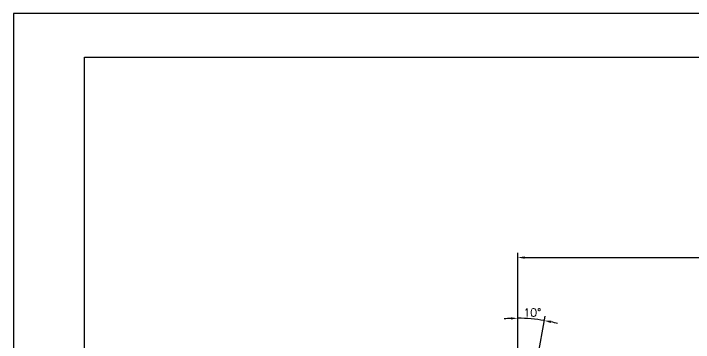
# Model space of a CAD drawing. Extents: x 9962 to 10556, y -5388 to -4968.
# Drawn here: x 9962.5 to 10259.5, y -5111.5 to -4968.1 of the extents above; entities that cross this region are included whole.
import ezdxf

# ---------------------------------------------------------------- set-up
doc = ezdxf.new("R2010")
doc.units = 0
doc.header["$LTSCALE"] = 7
doc.header["$MEASUREMENT"] = 0
doc.layers.get('0').update_dxf_attribs({"color": 2, "linetype": 'CONTINUOUS'})
doc.layers.add('D', color=2, linetype='CONTINUOUS')
doc.styles.add('GHS', font='ROMANS.shx', dxfattribs={"bigfont": 'GHS.shx'})

# ---------------------------------------------------------------- blocks, each defined once
blk = doc.blocks.new('BORDER')
for p, q in [((1, 1), (0, 1)), ((0, 1), (0, 0))]:
    blk.add_line(p, q)

msp = doc.modelspace()

# ---------------------------------------------------------------- linework, layer by layer
at = {"color": 4}
for p, q in [((9993.5, -4987.09), (10542.5, -4987.09)), ((9993.5, -5377.09), (9993.5, -4987.09))]:
    msp.add_line(p, q, dxfattribs=at)
at = {"layer": 'D'}
for p, q in [((10182.75, -5166.69), (10182.75, -5072.48)), ((10185.75, -5074.48), (10418.62, -5074.48)), ((10190.47, -5123.88), (10194.68, -5100))]:
    msp.add_line(p, q, dxfattribs=at)
for start, end in [(92.5761, 95.1521), (80, 90), (74.8479, 77.4239)]:
    msp.add_arc((10182.75, -5167.69), 66.73, start, end, dxfattribs=at)
for points in [[(10185.75, -5073.98), (10185.75, -5074.98), (10182.75, -5074.48)], [(10179.74, -5100.53), (10179.76, -5101.53), (10182.75, -5100.96)], [(10197.18, -5103.05), (10197.38, -5102.07), (10194.34, -5101.97)]]:
    msp.add_solid(points, dxfattribs=at)

# ---------------------------------------------------------------- block references
at = {"xscale": 594, "yscale": 420, "zscale": 594}
msp.add_blockref('BORDER', (9962.5, -5388.09), dxfattribs=at)

# ---------------------------------------------------------------- texts
at = {"layer": 'D', "insert": (10189.09, -5098.47), "char_height": 3.5, "attachment_point": 5, "style": 'GHS'}
msp.add_mtext('10%%D', dxfattribs=at)

doc.saveas('drawing.dxf')
